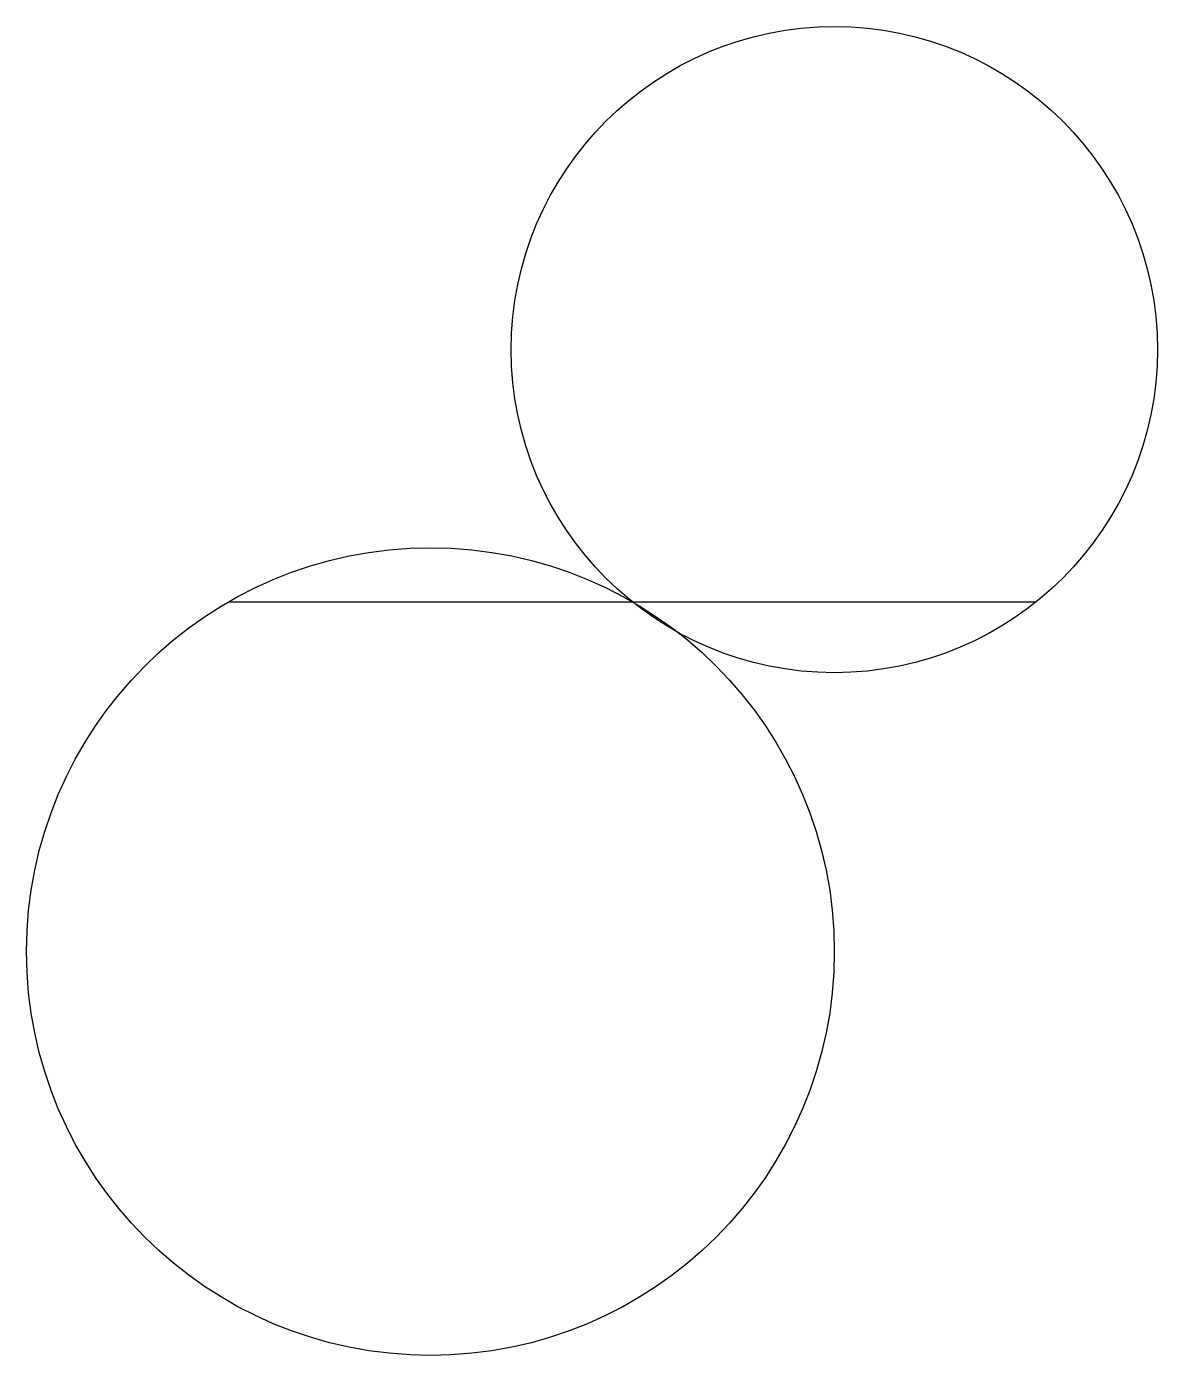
# Model space of a CAD drawing. Header units: inches. Extents: x -15 to 13, y -18.7 to 14.2.
import ezdxf

# ---------------------------------------------------------------- set-up
doc = ezdxf.new("R2010")
doc.units = ezdxf.units.IN
doc.header["$MEASUREMENT"] = 0
doc.layers.get('0').update_dxf_attribs({"lineweight": 25, "true_color": 0xffffff})

msp = doc.modelspace()

# ---------------------------------------------------------------- linework, layer by layer
msp.add_line((-10, 0), (10, 0))
for centre, radius in [((5, 6.245), 8), ((-5, -8.66), 10)]:
    msp.add_circle(centre, radius)

doc.saveas('drawing.dxf')
